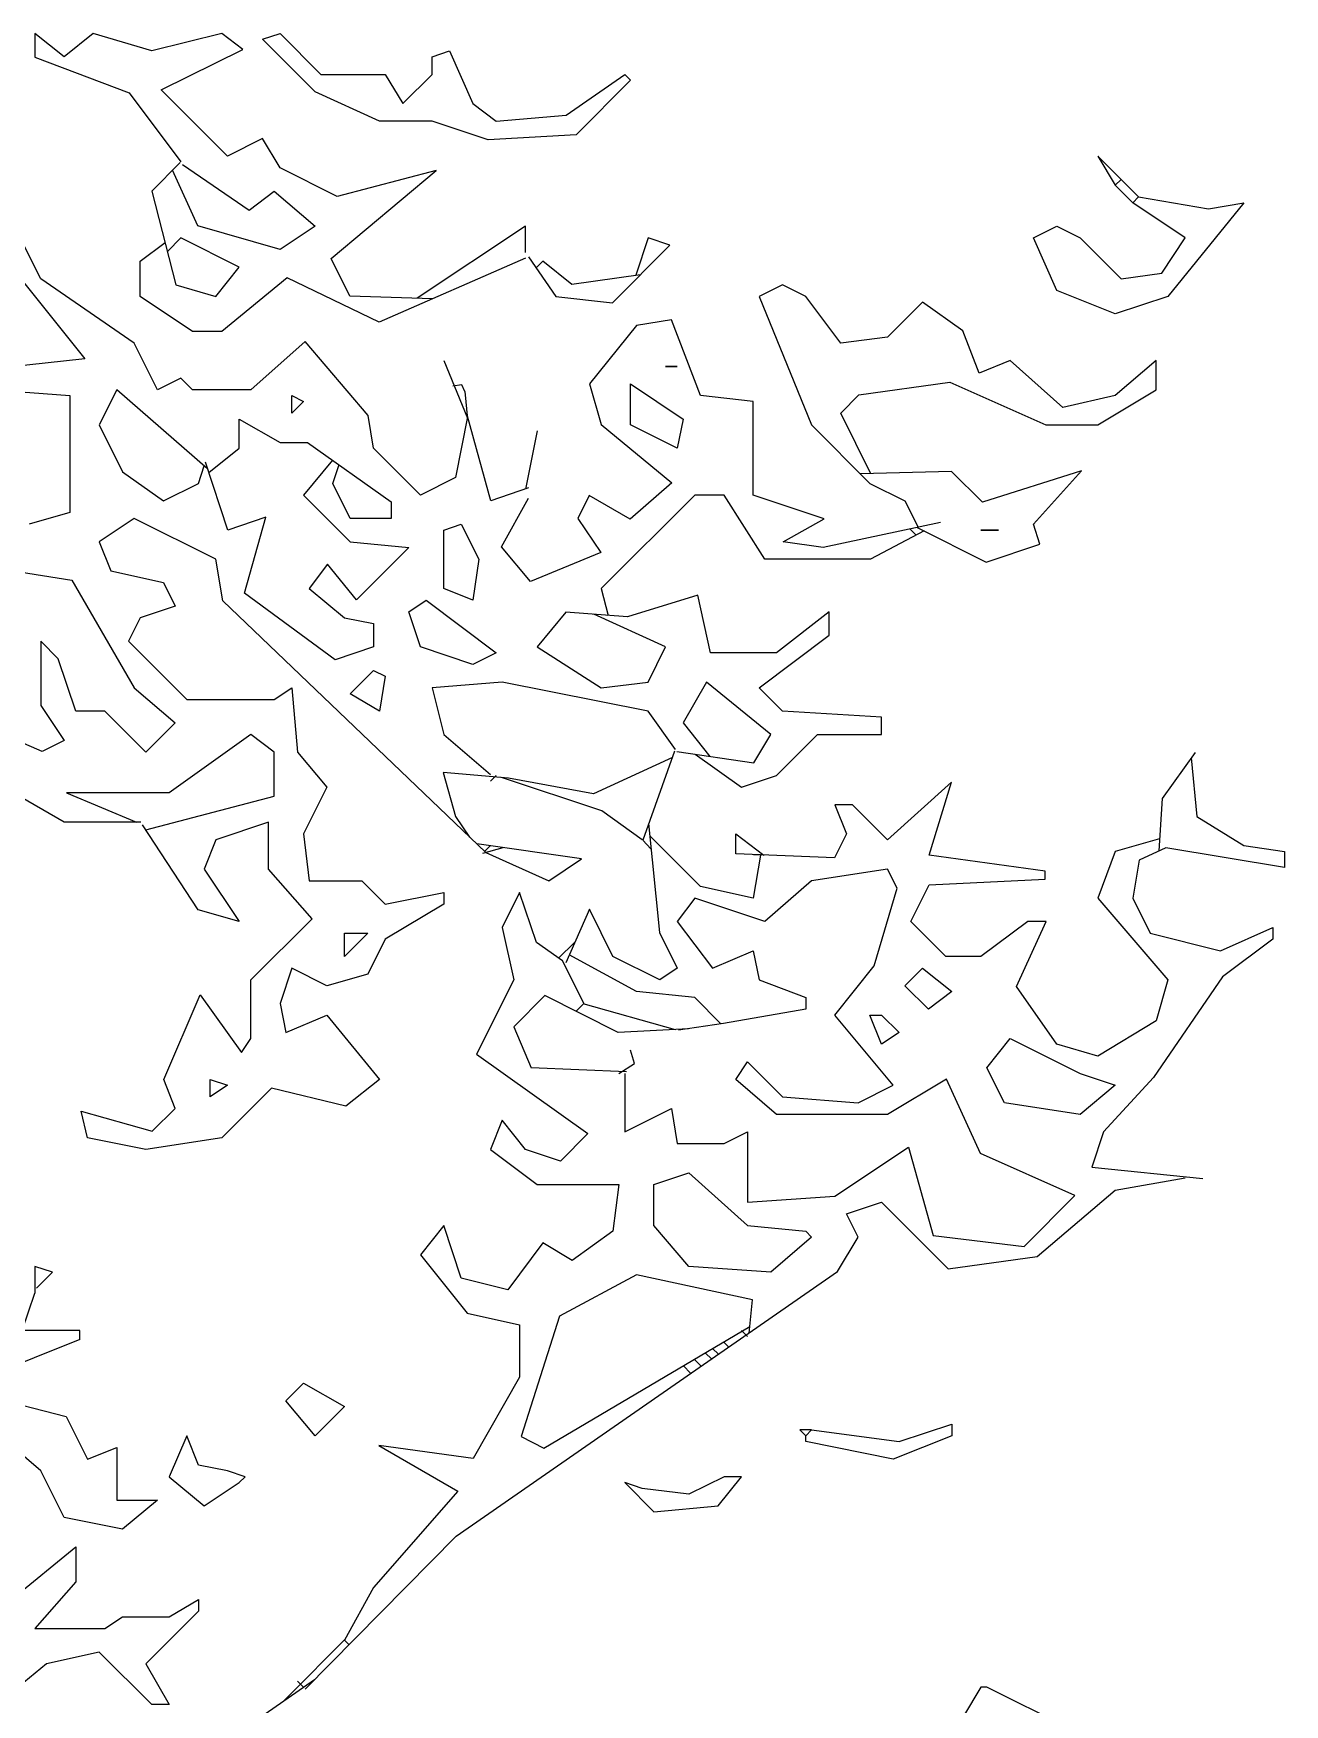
# Model space of a CAD drawing. Header units: metres. Extents: x -3.8 to 7.9, y -0.6 to 14.
# Drawn here: x 4.955 to 5.822, y 12.13 to 13.288 of the extents above; entities that cross this region are included whole.
import ezdxf

# ---------------------------------------------------------------- set-up
doc = ezdxf.new("R2010")
doc.units = ezdxf.units.M
doc.layers.add('ceco.net 88 green shadow', color=102, linetype='Continuous')
doc.layers.add('ceco.net 88 pair trees', color=7, linetype='Continuous')

msp = doc.modelspace()

# ---------------------------------------------------------------- linework, layer by layer
at = {"layer": 'ceco.net 88 green shadow', "linetype": 'Continuous'}
for p, q in [((5.7091, 13.187), (5.6929, 13.2032)), ((5.6929, 13.2032), (5.705, 13.183)), ((5.7091, 13.187), (5.705, 13.183)), ((5.7172, 13.1708), (5.705, 13.183)), ((5.7212, 13.1749), (5.7091, 13.187)), ((5.7212, 13.1749), (5.7172, 13.1708)), ((5.7536, 13.1465), (5.7172, 13.1708)), ((5.7212, 13.1749), (5.7698, 13.1668)), ((5.7941, 13.1708), (5.7415, 13.106)), ((5.7698, 13.1668), (5.7941, 13.1708)), ((5.6483, 13.1465), (5.6645, 13.1546)), ((5.6645, 13.1546), (5.6807, 13.1465)), ((5.6645, 13.1101), (5.6483, 13.1465)), ((5.6807, 13.1465), (5.7091, 13.1182)), ((5.7374, 13.1222), (5.7536, 13.1465)), ((5.7091, 13.1182), (5.7374, 13.1222)), ((5.705, 13.0939), (5.6645, 13.1101)), ((5.7415, 13.106), (5.705, 13.0939)), ((5.4013, 13.0574), (5.3932, 13.0574)), ((5.3932, 13.0574), (5.4013, 13.0574)), ((5.3689, 13.0169), (5.3689, 13.0453)), ((5.3689, 13.0453), (5.4053, 13.021)), ((5.134, 13.025), (5.134, 13.0372)), ((5.134, 13.0372), (5.1421, 13.0331)), ((5.1421, 13.0331), (5.134, 13.025)), ((5.4053, 13.021), (5.4013, 13.0007)), ((5.4013, 13.0007), (5.3689, 13.0169)), ((5.2393, 12.944), (5.2514, 12.9481)), ((5.2393, 12.9035), (5.2393, 12.944)), ((5.2514, 12.9481), (5.2636, 12.9238)), ((5.6119, 12.944), (5.624, 12.944)), ((5.624, 12.944), (5.6119, 12.944)), ((5.2636, 12.9238), (5.2595, 12.8954)), ((5.2595, 12.8954), (5.2393, 12.9035)), ((5.215, 12.8873), (5.2271, 12.8954)), ((5.2271, 12.8954), (5.2757, 12.859)), ((5.2231, 12.863), (5.215, 12.8873)), ((5.2595, 12.8509), (5.2231, 12.863)), ((5.2757, 12.859), (5.2595, 12.8509)), ((5.1745, 12.8306), (5.1907, 12.8468)), ((5.1907, 12.8468), (5.1988, 12.8428)), ((5.1988, 12.8428), (5.1947, 12.8185)), ((5.1947, 12.8185), (5.1745, 12.8306)), ((5.1866, 12.6646), (5.1704, 12.6484)), ((5.1704, 12.6484), (5.1704, 12.6646)), ((5.1704, 12.6646), (5.1866, 12.6646)), ((5.5592, 12.6281), (5.5714, 12.6403)), ((5.5714, 12.6403), (5.5916, 12.6241)), ((5.5754, 12.6119), (5.5592, 12.6281)), ((5.5916, 12.6241), (5.5754, 12.6119)), ((5.543, 12.5876), (5.5349, 12.6079)), ((5.5349, 12.6079), (5.543, 12.6079)), ((5.543, 12.6079), (5.5552, 12.5957)), ((5.5552, 12.5957), (5.543, 12.5876)), ((5.6159, 12.5714), (5.6321, 12.5917)), ((5.6321, 12.5917), (5.6807, 12.5674)), ((5.6281, 12.5471), (5.6159, 12.5714)), ((5.0773, 12.5512), (5.0773, 12.5633)), ((5.0773, 12.5633), (5.0894, 12.5593)), ((5.0894, 12.5593), (5.0773, 12.5512)), ((5.6807, 12.5674), (5.705, 12.5593)), ((5.705, 12.5593), (5.6807, 12.539)), ((5.6807, 12.539), (5.6281, 12.5471)), ((5.3851, 12.4904), (5.4094, 12.4985)), ((5.4094, 12.4985), (5.4499, 12.4621)), ((5.3851, 12.4621), (5.3851, 12.4904)), ((5.4094, 12.4337), (5.3851, 12.4621)), ((5.4499, 12.4621), (5.4904, 12.458)), ((5.4944, 12.454), (5.4661, 12.4297)), ((5.4904, 12.458), (5.4944, 12.454)), ((5.4661, 12.4297), (5.4094, 12.4337)), ((5.1299, 12.3406), (5.1421, 12.3527)), ((5.1421, 12.3527), (5.1704, 12.3365)), ((5.1502, 12.3163), (5.1299, 12.3406)), ((5.1704, 12.3365), (5.1502, 12.3163)), ((5.5552, 12.3122), (5.5916, 12.3244)), ((5.5916, 12.3244), (5.5916, 12.3163)), ((5.0611, 12.3163), (5.0489, 12.2879)), ((5.0692, 12.296), (5.0611, 12.3163)), ((5.4944, 12.3203), (5.4863, 12.3203)), ((5.4863, 12.3203), (5.4904, 12.3163)), ((5.4944, 12.3203), (5.4904, 12.3163)), ((5.4904, 12.3122), (5.4904, 12.3163)), ((5.4944, 12.3203), (5.5552, 12.3122)), ((5.5916, 12.3163), (5.5511, 12.3001)), ((5.5511, 12.3001), (5.4904, 12.3122)), ((5.0894, 12.292), (5.0692, 12.296)), ((5.1016, 12.2879), (5.0894, 12.292)), ((5.0489, 12.2879), (5.0732, 12.2677)), ((5.0732, 12.2677), (5.0975, 12.2839)), ((5.0975, 12.2839), (5.1016, 12.2879)), ((5.377, 12.2798), (5.3648, 12.2839)), ((5.3648, 12.2839), (5.3851, 12.2636)), ((5.4094, 12.2758), (5.377, 12.2798)), ((5.4337, 12.2879), (5.4094, 12.2758)), ((5.4296, 12.2677), (5.4458, 12.2879)), ((5.4458, 12.2879), (5.4337, 12.2879)), ((5.3851, 12.2636), (5.4296, 12.2677)), ((5.6119, 12.1421), (5.5997, 12.1219)), ((5.6159, 12.1421), (5.6119, 12.1421)), ((5.6726, 12.1138), (5.6159, 12.1421))]:
    msp.add_line(p, q, dxfattribs=at)
at = {"layer": 'ceco.net 88 pair trees', "linetype": 'Continuous'}
for p, q in [((5.2393, 13.0615), (5.2557, 13.0216)), ((5.2518, 13.0447), (5.2457, 13.0438)), ((5.254, 13.04), (5.2518, 13.0447)), ((5.254, 13.04), (5.2559, 13.0208)), ((5.3041, 13.0129), (5.296, 12.9724)), ((5.5669, 12.9404), (5.5625, 12.9448)), ((5.3994, 12.7907), (5.3774, 12.7292)), ((5.2757, 12.7739), (5.2717, 12.7699)), ((5.2802, 12.7239), (5.2662, 12.7198)), ((5.2715, 12.7251), (5.2676, 12.7213)), ((5.383, 12.7231), (5.3774, 12.729)), ((5.462, 12.7188), (5.4541, 12.719)), ((5.33, 12.6581), (5.319, 12.6474)), ((5.3365, 12.616), (5.3312, 12.6105)), ((5.4, 12.5977), (5.3361, 12.6156)), ((5.4333, 12.602), (5.4021, 12.5973)), ((5.3717, 12.5743), (5.3689, 12.5836)), ((5.366, 12.5686), (5.3, 12.5714)), ((5.3608, 12.5674), (5.3717, 12.5743)), ((5.4499, 12.3851), (5.4458, 12.3892)), ((5.4252, 12.3693), (5.4207, 12.3738)), ((5.4298, 12.3728), (5.4258, 12.3768)), ((5.4371, 12.3776), (5.4333, 12.3813)), ((5.4106, 12.3594), (5.4053, 12.3649)), ((5.4179, 12.3645), (5.413, 12.3693)), ((5.1706, 12.1749), (5.1319, 12.136)), ((5.1737, 12.1713), (5.1704, 12.1745)), ((5.1498, 12.1472), (4.9675, 12.0206)), ((5.1421, 12.1421), (5.138, 12.1462)), ((5.1319, 12.136), (5.1279, 12.132))]:
    msp.add_line(p, q, dxfattribs=at)
for points in [[(5.2316, 13.1044), (5.1743, 13.1062), (5.1613, 13.1323), (5.234, 13.1933), (5.1653, 13.1753), (5.1259, 13.1951), (5.1137, 13.2154), (5.0894, 13.2032), (5.0434, 13.2492), (5.1001, 13.2771), (5.0854, 13.2883), (5.0368, 13.2761), (4.9963, 13.2883), (4.976, 13.2721), (4.9558, 13.2883), (4.9558, 13.2717), (5.0212, 13.247), (5.057, 13.1992)], [(5.3312, 13.218), (5.2702, 13.2146), (5.2312, 13.2275), (5.1947, 13.2275), (5.1502, 13.2478), (5.1137, 13.2842), (5.1259, 13.2883), (5.1542, 13.2599), (5.1988, 13.2599), (5.2109, 13.2397), (5.2312, 13.2599), (5.2312, 13.2721), (5.2433, 13.2761), (5.2595, 13.2397), (5.2757, 13.2275), (5.3243, 13.2316), (5.3648, 13.2599), (5.3689, 13.2559), (5.3312, 13.218)], [(5.0566, 13.1988), (5.0368, 13.1789), (5.0536, 13.1139), (5.0813, 13.106), (5.0975, 13.1263), (5.057, 13.1465), (5.0477, 13.1372)], [(5.0582, 13.1975), (5.1044, 13.1658), (5.1218, 13.1789), (5.1502, 13.1546), (5.1259, 13.1384), (5.0688, 13.1548), (5.0513, 13.1935)], [(5.296, 13.1364), (5.296, 13.1546), (5.221, 13.1048)], [(5.2559, 13.0226), (5.2474, 12.9805), (5.2231, 12.9683), (5.1907, 13.0007), (5.187, 13.0234), (5.1433, 13.0748), (5.1056, 13.0412), (5.0651, 13.0412), (5.057, 13.0493), (5.0408, 13.0412), (5.0246, 13.0736), (4.9598, 13.1182), (4.9477, 13.1425)], [(5.296, 13.1325), (5.1945, 13.0882), (5.1307, 13.1188), (5.0854, 13.0817), (5.0651, 13.0817), (5.0287, 13.106), (5.0287, 13.1303), (5.0461, 13.1433)], [(5.298, 13.1334), (5.317, 13.106), (5.3563, 13.1016), (5.3962, 13.1415), (5.381, 13.1465), (5.3725, 13.1206)], [(4.9396, 13.1263), (4.9904, 13.0627), (4.9246, 13.0556)], [(5.3757, 13.121), (5.3282, 13.1143), (5.3081, 13.1303), (5.3035, 13.1257)], [(5.5355, 12.9831), (5.5147, 13.025), (5.5272, 13.0378), (5.5902, 13.0465), (5.6568, 13.0169), (5.6929, 13.0169), (5.7334, 13.0412), (5.7334, 13.0615), (5.705, 13.0372), (5.6686, 13.0291), (5.6321, 13.0615), (5.6106, 13.0528), (5.5993, 13.0821), (5.5714, 13.102), (5.5471, 13.0777), (5.5147, 13.0736), (5.4904, 13.106), (5.4742, 13.1141), (5.458, 13.106), (5.4944, 13.0169), (5.5349, 12.9764), (5.5592, 12.9643), (5.5683, 12.946)], [(5.5839, 12.9493), (5.5025, 12.9319), (5.4748, 12.9359), (5.5031, 12.9519), (5.4539, 12.9683), (5.4539, 13.0331), (5.4175, 13.0372), (5.3972, 13.0898), (5.3729, 13.0858), (5.3405, 13.0453), (5.3486, 13.0171), (5.3976, 12.9768), (5.3685, 12.9517), (5.3401, 12.9679), (5.3324, 12.9521), (5.3482, 12.9286), (5.2994, 12.9084), (5.2794, 12.9323), (5.298, 12.9661)], [(4.9274, 13.0412), (4.9801, 13.0372), (4.9801, 12.9562), (4.9517, 12.9481)], [(5.0756, 12.9865), (5.0125, 13.0412), (5.0003, 13.0169), (5.0165, 12.9845), (5.0449, 12.9643), (5.0692, 12.9764), (5.0732, 12.9886)], [(5.0765, 12.9839), (5.0975, 13.0007), (5.0975, 13.021), (5.1259, 13.0048), (5.1449, 13.0048), (5.2028, 12.9637), (5.2028, 12.9521), (5.1745, 12.9521), (5.1623, 12.9764), (5.1668, 12.9894)], [(5.2982, 12.9732), (5.2719, 12.9643), (5.2559, 13.023)], [(5.1621, 12.9924), (5.1421, 12.9683), (5.1745, 12.9359), (5.215, 12.9319), (5.1789, 12.8956), (5.1587, 12.9203), (5.1461, 12.9035), (5.1704, 12.8833), (5.1907, 12.8792), (5.1907, 12.863), (5.1641, 12.8541), (5.1012, 12.9003), (5.1159, 12.9529), (5.0896, 12.944), (5.074, 12.9912)], [(5.5677, 12.9458), (5.6155, 12.9219), (5.6528, 12.9343), (5.6483, 12.9481), (5.6815, 12.9851), (5.6129, 12.9633), (5.5914, 12.9847), (5.5284, 12.9829)], [(5.5726, 12.9434), (5.5353, 12.9238), (5.462, 12.9238), (5.4337, 12.9683), (5.4134, 12.9683), (5.3486, 12.9035), (5.3533, 12.8849)], [(5.2684, 12.7205), (5.0862, 12.895), (5.0813, 12.9238), (5.0246, 12.9521), (5.0003, 12.9359), (5.0084, 12.9157), (5.0449, 12.9076), (5.053, 12.8914), (5.0287, 12.8833), (5.0206, 12.8671), (5.0611, 12.8266), (5.1218, 12.8266), (5.134, 12.8347), (5.138, 12.7901), (5.1583, 12.7658), (5.1421, 12.7334), (5.1461, 12.701), (5.1826, 12.701), (5.1988, 12.6848), (5.2393, 12.6929), (5.2393, 12.6848), (5.1988, 12.6605), (5.1866, 12.6362), (5.1583, 12.6281), (5.134, 12.6403), (5.1259, 12.616), (5.1299, 12.5957), (5.1583, 12.6079), (5.1947, 12.5633), (5.1714, 12.5447), (5.1198, 12.5572), (5.0854, 12.5228), (5.0327, 12.5147), (4.9922, 12.5228), (4.9878, 12.5412), (5.0372, 12.5273), (5.053, 12.5431), (5.0451, 12.5631), (5.0704, 12.622), (5.0991, 12.5819), (5.1056, 12.5917), (5.1056, 12.6322), (5.1481, 12.6745), (5.1178, 12.7091), (5.1178, 12.7415), (5.0813, 12.7294), (5.0732, 12.7091), (5.0975, 12.6727), (5.069, 12.6808), (5.0305, 12.7397)], [(4.8794, 12.9254), (4.9815, 12.9092), (5.0246, 12.8347), (5.053, 12.8104), (5.0327, 12.7901), (5.0044, 12.8185), (4.9841, 12.8185), (4.972, 12.8549), (4.9598, 12.8671), (4.9598, 12.8225), (4.976, 12.7982), (4.9608, 12.7905), (4.895, 12.8191), (4.895, 12.8347), (4.9234, 12.8468), (4.8586, 12.8792), (4.8505, 12.9035), (4.8794, 12.9254)], [(5.4138, 12.7887), (5.4458, 12.7658), (5.4701, 12.7739), (5.4985, 12.8023), (5.543, 12.8023), (5.543, 12.8144), (5.4742, 12.8185), (5.458, 12.8347), (5.5066, 12.8711), (5.5066, 12.8873), (5.4701, 12.859), (5.4243, 12.859), (5.4156, 12.8989), (5.3668, 12.8839), (5.3241, 12.8871), (5.3041, 12.863), (5.3486, 12.8347), (5.381, 12.8387), (5.3932, 12.863), (5.3433, 12.8857)], [(5.0293, 12.7415), (4.976, 12.7415), (4.8707, 12.8023), (4.8505, 12.8306), (4.8505, 12.859), (4.8221, 12.859), (4.814, 12.8468), (4.8262, 12.8266), (4.7816, 12.7739), (4.7857, 12.7456), (4.81, 12.7334), (4.8626, 12.7456), (4.8626, 12.7375), (4.8302, 12.7172), (4.7798, 12.713), (4.7601, 12.6883)], [(5.4, 12.7919), (5.381, 12.8185), (5.2798, 12.8387), (5.2312, 12.8347), (5.2393, 12.8023), (5.2717, 12.7745)], [(5.4009, 12.7905), (5.4543, 12.7826), (5.4661, 12.8023), (5.4215, 12.8387), (5.4053, 12.8104), (5.4239, 12.7871)], [(5.0327, 12.7363), (5.1218, 12.7597), (5.1218, 12.7901), (5.1056, 12.8023), (5.0489, 12.7618), (4.9778, 12.7618), (5.0262, 12.7415)], [(5.7605, 12.7899), (5.7376, 12.7579), (5.7352, 12.7217)], [(5.398, 12.7865), (5.3431, 12.7612), (5.2842, 12.7721)], [(5.7577, 12.7861), (5.7617, 12.7456), (5.7941, 12.7253), (5.8225, 12.7213), (5.8225, 12.7101), (5.74, 12.7239), (5.7216, 12.7152), (5.7172, 12.6889), (5.7293, 12.6646), (5.7779, 12.6524), (5.8144, 12.6686), (5.8144, 12.6605), (5.7795, 12.6344), (5.7315, 12.5645), (5.6969, 12.5269), (5.6888, 12.5024), (5.7658, 12.4945)], [(5.2842, 12.7721), (5.2389, 12.7759), (5.2474, 12.7456), (5.2573, 12.7312)], [(5.377, 12.7294), (5.349, 12.7494), (5.2794, 12.7725)], [(5.7358, 12.73), (5.705, 12.7213), (5.6929, 12.6889), (5.7415, 12.6322), (5.7334, 12.6038), (5.6929, 12.5795), (5.6645, 12.5876), (5.6366, 12.6277), (5.657, 12.6727), (5.6443, 12.6727), (5.6119, 12.6484), (5.5876, 12.6484), (5.5633, 12.6727), (5.576, 12.6982), (5.6564, 12.702), (5.6564, 12.7075), (5.576, 12.7188), (5.5914, 12.7693), (5.5471, 12.7294), (5.5228, 12.7537), (5.5106, 12.7537), (5.5187, 12.7334), (5.5104, 12.7168), (5.4418, 12.7196), (5.4418, 12.7334), (5.4612, 12.7188)], [(5.3814, 12.7407), (5.3889, 12.665), (5.4013, 12.6403), (5.3891, 12.6322), (5.3567, 12.6484), (5.3403, 12.6812), (5.3239, 12.6441)], [(5.459, 12.7188), (5.4539, 12.6889), (5.4175, 12.697), (5.3822, 12.7322)], [(5.2684, 12.7205), (5.3122, 12.701), (5.3348, 12.7162), (5.2623, 12.7265)], [(5.3648, 12.5674), (5.3648, 12.5269), (5.3972, 12.5431), (5.4013, 12.5188), (5.4337, 12.5188), (5.4499, 12.5269), (5.4499, 12.4783), (5.5106, 12.4823), (5.5616, 12.5163), (5.5787, 12.455), (5.6418, 12.4475), (5.6771, 12.4829), (5.6115, 12.5119), (5.588, 12.5635), (5.5471, 12.539), (5.4701, 12.539), (5.4418, 12.5633), (5.4499, 12.5755), (5.4742, 12.5512), (5.5268, 12.5471), (5.5511, 12.5593), (5.5106, 12.6079), (5.5379, 12.6421), (5.5537, 12.6958), (5.5471, 12.7091), (5.4944, 12.701), (5.462, 12.6727), (5.4134, 12.6889), (5.4013, 12.6727), (5.4256, 12.6403), (5.4539, 12.6524), (5.458, 12.6322), (5.4904, 12.62), (5.4904, 12.6119), (5.4333, 12.602)], [(5.3367, 12.6156), (5.3217, 12.6455), (5.3037, 12.6581), (5.2919, 12.6929), (5.2798, 12.6686), (5.2879, 12.6322), (5.2621, 12.5807), (5.3393, 12.5257), (5.3203, 12.5066), (5.296, 12.5147), (5.2798, 12.535), (5.2717, 12.5147), (5.3041, 12.4904), (5.3608, 12.4904), (5.3567, 12.458), (5.3284, 12.4378), (5.3081, 12.4499), (5.2838, 12.4175), (5.2514, 12.4256), (5.2393, 12.4621), (5.2231, 12.4418), (5.2555, 12.4013), (5.2919, 12.3932), (5.2919, 12.3568), (5.2597, 12.3005), (5.1943, 12.3096), (5.2492, 12.2778), (5.1907, 12.211), (5.1704, 12.1745)], [(5.4316, 12.6018), (5.4134, 12.62), (5.3729, 12.6241), (5.3263, 12.6496)], [(5.409, 12.5983), (5.3602, 12.5959), (5.3095, 12.6214), (5.2879, 12.5998), (5.3, 12.5714)], [(5.1433, 12.1407), (5.248, 12.2466), (5.5124, 12.4301), (5.5268, 12.454), (5.5187, 12.4702), (5.543, 12.4783), (5.5892, 12.4321), (5.6509, 12.4406), (5.705, 12.4864), (5.7536, 12.4951)], [(4.957, 12.4185), (4.9679, 12.4297), (4.9558, 12.4337), (4.9558, 12.4151)], [(5.4511, 12.3873), (5.4535, 12.4106), (5.3729, 12.4278), (5.3197, 12.3991), (5.2931, 12.3157), (5.3087, 12.3078), (5.4515, 12.392)], [(4.9869, 12.3829), (4.9869, 12.3892), (4.9469, 12.3892), (4.9558, 12.4151)], [(4.9869, 12.3829), (4.9234, 12.3576)], [(4.9234, 12.3436), (4.9774, 12.3296), (4.9922, 12.3001), (5.0125, 12.3082), (5.0125, 12.2717), (5.0408, 12.2717), (5.0165, 12.2515), (4.976, 12.2596), (4.9598, 12.292), (4.9315, 12.3163)], [(4.9396, 12.2029), (4.9841, 12.2393), (4.9841, 12.215), (4.9558, 12.1826), (5.0044, 12.1826), (5.0165, 12.1907), (5.0489, 12.1907), (5.0692, 12.2029), (5.0692, 12.1948), (5.0327, 12.1583), (5.0489, 12.13), (5.0368, 12.13), (5.0003, 12.1664), (4.9639, 12.1583), (4.9165, 12.1194)]]:
    msp.add_lwpolyline(points, dxfattribs=at)

doc.saveas('drawing.dxf')
